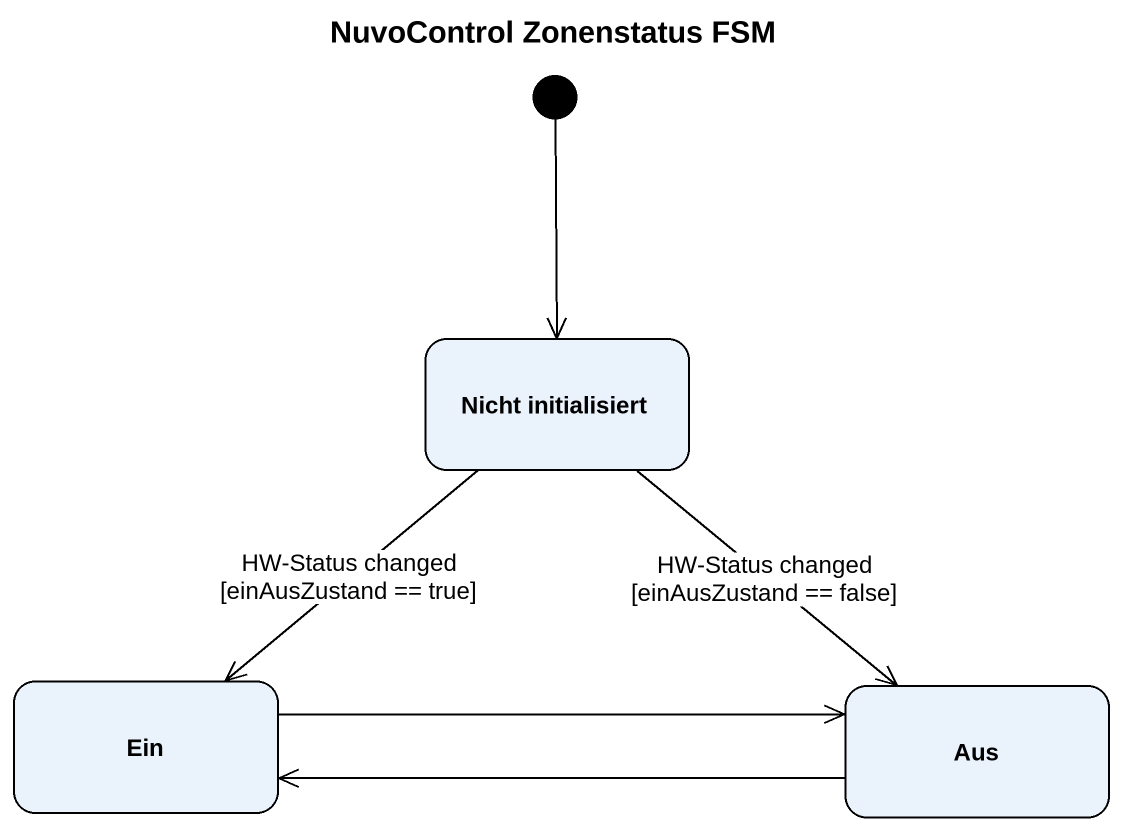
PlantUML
@startuml
title NuvoControl Zonenstatus FSM
hide empty description
state "Nicht initialisiert" as Nicht_initialisiert
state Ein
state Aus
[*] --> Nicht_initialisiert
Nicht_initialisiert --> Ein : HW-Status changed [einAusZustand == true]
Nicht_initialisiert --> Aus : HW-Status changed [einAusZustand == false]
Ein -right-> Aus
Aus -left-> Ein
@enduml
